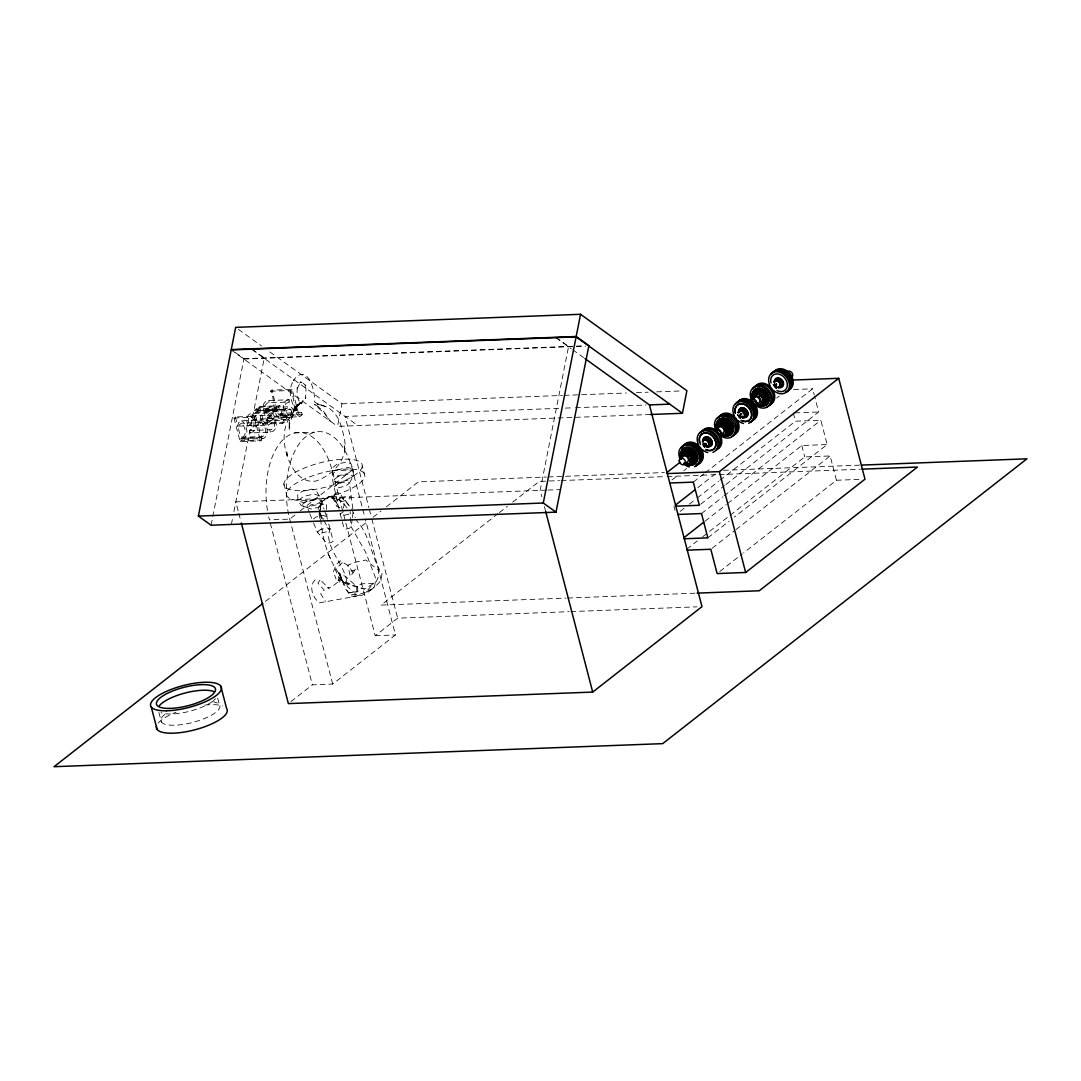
<?xml version="1.0" encoding="UTF-8"?>
<svg xmlns="http://www.w3.org/2000/svg" width="1081" height="1081" viewBox="0 0 1081 1081"><rect width="100%" height="100%" fill="white"/><g stroke="black" fill="none" stroke-linecap="round" stroke-linejoin="round"><path stroke-width="0.75" stroke-dasharray="5 3.75" d="M318.125 509.408C318.557 505.597 321.408 503.26 319.665 509.381M357.176 591.834C353.919 581.551 367.621 583.983 373.513 583.227L366.094 592.104L359.378 594.28L351.798 594.658L348.231 592.901L357.176 591.834L353.568 591.969L347.177 586.388C347.163 567.43 329.502 554.161 328.394 535.081L329.583 530.69L323.476 519.961M271.209 412.766C265.94 414.145 266.845 421.347 268.129 425.374L247.846 426.144C246.563 422.117 245.644 414.915 250.927 413.537L272.088 412.969L275.101 417.252L276.331 424.617A7.432 4.108 87.8 0 1 275.209 428.995L273.574 430.954L270.372 432.157L250.076 432.927L249.495 430.684L253.792 428.225L254.049 421.293L286.978 420.104L287.992 419.32L287.641 416.739L289.613 417.752C294.424 416.942 294.775 407.902 290.14 406.767L269.858 407.537L265.426 409.861L264.859 405.591L267.358 402.889L289.235 402.024L289.154 399.767L268.872 400.538C258.467 401.578 265.642 415.536 266.683 420.874L267.696 420.077L287.992 419.32M315.139 579.916C308.301 586.105 312.909 598.171 319.436 602.86L354.879 596.455L355.217 593.091L348.541 592.523L346.866 590.185M352.217 519.069L351.23 526.839L349.393 528.271L345.825 529.082L344.096 528.474L339.042 509.719M352.406 517.515L353.203 511.299L349.406 483.153L353.244 476.005L353.298 469.262L350.879 463.681L346.325 462.06L336.975 464.208L332.164 467.965L332.759 480.694L338.718 508.178M319.638 510.489C321.746 532.365 325.232 555.012 339.015 573.416L338.272 572.173L344.204 584.389L338.988 573.335L339.312 571.876L343.163 582.119C341.893 575.038 333.34 588.78 327.462 587.848M339.218 582.24L338.988 573.335L345.974 589.51L350.933 595.888C359.878 598.144 368.229 592.874 374.512 587.024L375.796 578.632L365.837 552.634L350.974 526.352L350.176 511.529M320.017 507.786L320.881 502.787L328.651 496.314L342.15 497.274L350.285 507.043M211.092 525.217L243.982 358.716L233.807 351.406M231.375 524.447L232.645 518.002M233.928 511.556L264.264 357.946L252.819 349.731M650.478 414.496L337.529 426.346L341.988 403.781L267.007 349.906M327.165 518.799L326.732 513.178M319.719 511.718L320.989 506.097M330.354 496.395L322.165 501.327L319.341 512.691L322.651 518.502M269.061 422.185L273.777 418.509L271.061 415.104L268.696 418.104L269.061 422.185L241.495 423.252C236.347 425.225 239.279 432.576 240.82 436.265A3.797 2.094 87.8 0 0 242.401 437.278L262.683 436.508C267.845 434.089 265.223 425.184 261.778 422.482C256.643 424.455 259.575 431.805 261.116 435.494A3.797 2.094 87.8 0 0 262.683 436.508M295.235 407.28L297.978 404.375L295.235 407.28L297.978 404.375L302.112 402.578L300.383 403.537L305.828 397.646L305.234 398.592L306.085 389.43L304.342 384.012L305.923 385.863L302.099 382.093L303.139 382.458L300.018 382.147L301.221 382.093L299.545 383.242L300.261 382.255L297.221 388.795L297.167 386.309L297.126 392.93L298.397 399.835L301.667 403.821L299.694 402.213L302.531 402.929C293.964 403.659 294.545 414.482 288.816 419.09C284.073 427.346 283.263 437.156 284.871 446.412C287.262 461.641 297.775 484.545 316.503 480.91C334.07 474.316 349.433 457.722 344.028 437.494C342.001 427.684 339.38 416.82 331.381 410.104C326.651 405.375 319.219 405.875 314.368 401.686C315.72 390.971 307.193 361.77 293.383 380.498L294.383 379.472C287.424 388.444 290.127 401.794 296.586 410.483L294.991 407.767L295.437 410.348L297.87 404.632L296.559 407.591L299.734 403.537L302.112 402.578L296.518 405.821L295.248 410.591L296.275 407.523L300.261 403.145L296.518 405.821C295.086 414.415 287.897 421.252 289.262 430.603L289.37 425.036L289.343 427.157C288.586 418.82 290.735 409.388 297.978 404.375L292.613 412.496L295.775 406.334L293.64 410.145M301.626 412.537L281.33 413.307L281.911 415.509C272.453 424.468 274.75 392.227 270.439 391.241L271.844 390.146L292.127 389.376L298.41 412.983L299.707 414.131L301.626 412.537L302.194 414.739L299.68 416.726L279.384 417.496M319.908 580.186L317.922 583.132L324.219 590.104L320.679 593.712L325.422 601.374M343.231 508.097C346.406 502.489 339.38 485.464 333.272 496.179C334.515 499.99 337.056 504.449 339.231 508.056M281.33 413.307L279.425 414.901L278.114 413.753L271.844 390.146M282.803 423.374L284.168 422.306L279.83 405.672L278.709 406.551L279.29 409.807L276.52 408.172L256.224 408.942L254.332 410.375L255.13 412.564L257.183 411.185L277.466 410.415L279.709 412.361L282.803 423.374L262.521 424.13L259.413 413.131L257.183 411.185M255.13 412.564L275.412 411.793L277.466 410.415M342.326 562.647L335.259 569.579L339.326 578.294L345.677 583.754L364.351 589.05L376.012 582.146L377.972 577.835L378.89 570.552L365.837 560.026L355.311 562.242L347.812 565.228L350.339 576.511L356.176 568.309L354.73 570.092L347.839 571.917M261.224 437.562L261.548 439.994L260.44 440.859L240.144 441.629L233.996 418.023L235.361 416.955L255.656 416.185L258.048 425.306A6.27 3.473 87.8 0 1 259.399 421.482C266.885 416.455 270.628 436.859 262.899 438.535L242.603 439.305L240.928 438.332L261.224 437.562L262.899 438.535M256.224 408.942L259.008 410.577L258.427 407.321L259.548 406.442L279.83 405.672M235.361 416.955L237.752 426.076A6.27 3.473 87.8 0 1 239.104 422.252L241.644 420.766L261.926 419.996M233.996 418.023L254.292 417.252L255.656 416.185M273.777 418.509L253.481 419.279L248.779 422.955L248.4 418.86L250.778 415.874L271.061 415.104M270.439 391.241L290.735 390.471L292.127 389.376M247.846 426.144L254.049 421.293M267.696 420.077L267.426 417.455L287.708 416.685M240.144 441.629L241.252 440.764L261.548 439.994M262.521 424.13L263.872 423.076L284.168 422.306M268.129 425.374L274.344 420.523L274.452 426.59L271.426 429.643L249.495 430.684M294.964 515.015L289.722 519.11L269.439 519.88A62.982 34.781 87.8 0 1 268.696 516.826M300.194 510.921L353.298 469.262L348.136 467.424L337.515 469.857L332.056 474.127L337.218 475.964L347.852 473.532M313.544 518.934L315.99 517.029L323.111 515.394L326.584 516.623L322.922 519.488M343.393 511.678L340.002 514.326L343.218 515.461L349.812 513.948L352.068 512.191M265.413 601.414L367.783 521.38M373.094 517.218L381.066 510.989M386.39 506.827L418.293 481.883L546.432 477.018M498.057 513.61L381.053 605.103L565.958 598.09M499.395 512.57L507.367 506.327M512.691 502.179L539.27 481.383L559.445 480.613M290.911 701.637L312.409 684.827L332.691 684.057L395.484 634.952L365.283 519.002M267.466 510.502A62.982 34.781 87.8 0 1 288.249 435.616A62.982 34.781 87.8 0 1 332.232 470.775L375.202 635.723L397.659 618.17L569.147 611.67M738.418 416.644L742.404 413.523M671.936 479.978L677.233 475.829M683.868 470.64L686.516 468.573M776.671 398.065L779.32 395.997M693.313 482.126L703.92 473.829M705.244 472.789L812.642 388.809L814.25 394.984M697.853 487.585L715.082 474.113M680.125 511.408L684.097 508.3M689.394 504.151L696.029 498.963M697.353 497.936L718.568 481.342M719.892 480.302L795.467 421.212L820.83 420.252L827.168 444.561L734.35 517.137M700.677 504.246L724.54 485.585M725.864 484.545L818.668 411.983L814.655 396.538M701.501 513.556L722.716 496.963M724.04 495.936L820.83 420.252M705.015 521.204L726.229 504.624M727.554 503.584L801.805 445.521L827.168 444.561M686.773 549.189L697.38 540.892M702.677 536.757L804.764 456.925L830.127 455.966L836.464 480.261L743.647 552.823M707.839 537.865L729.053 521.285M712.122 548.229L734.675 530.609M735.999 529.568L830.127 455.966M719.784 571.498L742.323 553.864M366.094 592.104L374.512 587.024M265.426 409.861L285.708 409.091L290.14 406.767M265.926 411.631L268.791 409.861L270.723 410.402L271.385 414.199L269.101 416.469L267.034 415.05L265.926 411.631L286.208 410.861L290.194 409.01L291.586 411.01L291.275 414.388L289.384 415.699L269.101 416.469M369.58 590.55L375.039 586.807L380.877 580.767L381.985 573.714C370.797 557.228 370.688 535.473 356.406 520.529M322.165 501.327L324.692 499.814M276.52 408.172L274.615 409.604L275.412 411.793M242.401 437.278C247.563 434.859 244.941 425.955 241.495 423.252M354.879 596.455L359.514 595.05L358.122 593.347L357.514 587.267L345.204 576.173L339.556 574.565L338.988 573.335M313.882 500.084L303.261 502.516L298.099 500.679L297.586 495.003L302.396 491.247L311.747 489.098L316.287 490.72L321.625 500.719L323.908 508.948M267.426 417.455L269.318 418.523C274.142 417.712 274.493 408.659 269.858 407.537M250.076 432.927L253.278 431.724L254.927 429.765A7.432 4.108 87.8 0 0 256.035 425.387L254.17 416.482L250.927 413.537M242.603 439.305C249.562 436.643 247.103 423.847 241.644 420.766M289.235 402.024L285.56 403.659L285.708 409.091M289.154 399.767C278.763 400.808 285.938 414.766 286.978 420.104M243.982 358.716L574.835 346.177M576.403 346.123L584.199 345.825M243.914 359.068L574.768 346.528M576.322 346.474L585.686 346.123M341.988 403.781L562.39 395.43M564.079 395.376L626.331 393.011M636.425 392.633L648.195 392.187M656.613 391.863L681.841 390.903M258.427 407.321L278.709 406.551M793.616 389.538L812.642 388.809M254.332 410.375L290.194 409.01M259.008 410.577L279.357 409.753M270.723 410.402L291.005 409.631M279.425 414.901L299.707 414.131M281.911 415.509L302.194 414.739M269.318 418.523L289.613 417.752M558.647 408.348L345.109 416.442L368.837 507.543M565.363 408.091L573.768 407.78M575.457 407.713L646.073 405.037M237.658 426.157L258.048 425.306M794.9 412.874L818.668 411.983M294.383 432.981L314.666 432.211M261.143 437.616L240.86 438.386L241.252 440.764M332.232 470.775L352.514 470.005L362.311 507.57M548.121 476.964L664.45 472.546M723.459 470.316L860.03 465.141M561.134 480.559L665.342 476.599M667.018 476.545L717.446 474.627M719.122 474.573L860.314 469.222M546.405 490.125L235.834 501.881L238.374 511.651M547.959 490.058L560.444 489.585M836.464 480.261L859.949 479.369M567.633 598.036L695.38 593.185M570.836 611.603L696.934 606.833M375.202 635.723L395.484 634.952M299.68 416.726C291.667 412.077 295.572 397.457 290.735 390.471M289.384 415.699L287.316 414.28L286.208 410.861M353.082 585.334L364.351 589.05M328.651 496.314L340.961 500.611L349.122 510.273M319.341 495.814L314.179 493.99L303.545 496.422L298.099 500.679L301.153 505.408L311.058 509.029L318.49 507.327L322.314 504.341L318.692 503.057L311.26 504.759L307.436 507.746L309.274 512.299M250.778 415.874L253.481 419.279M320.935 404.835L325.516 406.578M555.877 337.286L568.592 346.42L540.162 490.355L541.851 496.868M555.81 337.637L571.268 348.744M572.633 349.731L583.605 357.608M238.374 329.327L261.548 345.988M251.481 349.163L357.825 425.576M231.199 349.933L337.529 426.346M321.8 581.335L329.232 588.929M353.338 572.849L348.028 565.485L340.272 560.836L336.259 564.512L333.353 571.795L336.015 578.984M345.771 501.179L350.73 507.651M328.394 554.269L331.11 560.08M313.571 522.934L317.314 532.055L326.07 542.554L327.813 543.175L331.381 542.365L333.205 540.932L327.57 519.731M351.73 508.935L355.23 517.637M309.882 513.813L312.328 519.88M324.449 510.489L326.584 516.623M793.319 412.942L795.467 421.212M801.805 445.521L804.764 456.925M673.99 506.246L675.057 510.381M544.405 506.624L545.675 511.502M362.27 465.979A40.362 12.472 -14.6 0 1 302.964 490.679A40.362 12.472 -14.6 0 1 304.031 468.181A40.362 12.472 -14.6 0 1 362.27 465.979L364.851 475.856A40.362 12.472 -14.6 0 1 305.531 500.571A40.362 12.472 -14.6 0 1 306.599 478.072A40.362 12.472 -14.6 0 1 364.851 475.856M369.256 509.165L371.378 517.299M371.81 518.934L397.659 618.17M362.73 509.205L364.851 517.367M283.898 483.923L286.479 493.801M269.777 429.914L270.372 432.157M332.691 684.057L289.722 519.11A62.982 34.781 87.8 0 1 306.031 436.589A62.982 34.781 87.8 0 1 352.514 470.005M259.548 406.442L263.872 423.076M254.292 417.252L260.44 440.859M270.291 523.136L312.409 684.827M238.806 513.272L240.914 521.407M217.686 698.218L219.348 704.623M158.907 712.42L161.407 722.027M320.111 513.191L321.314 518.745M320.611 513.772L321.638 518.569M318.963 513.705L320.003 518.975M326.597 509.583L326.232 503.422L320.422 505.097L319.314 509.435M268.872 400.538L268.953 402.794M158.218 723.094A36.538 11.283 -14.6 0 1 176.054 712.217M204.863 705.069A36.538 11.283 -14.6 0 1 222.497 705.907M212.538 701.731A30.444 9.405 -14.6 0 1 211.795 714.987A30.444 9.405 -14.6 0 1 171.96 725.216A30.444 9.405 -14.6 0 1 165.758 713.73M215.484 698.65A30.444 9.405 -14.6 0 1 213.416 700.677M212.092 701.704A30.444 9.405 -14.6 0 1 161.001 712.622M777.158 387.457A3.594 2.784 52 0 1 773.982 383.485M776.726 384.579A3.594 2.784 52 0 1 776.226 383.796A3.594 2.784 52 0 0 776.847 384.485M777.307 387.16A4.756 3.675 52 0 1 774.334 383.444A9.661 7.472 52 0 0 777.347 387.363M776.942 386.687A3.594 2.784 52 0 1 774.699 383.877M777.158 387.741A3.905 3.027 52 0 1 773.712 383.417M776.901 386.025A4.756 3.675 52 0 1 775.361 384.106M776.172 388.268A9.607 7.445 52 0 1 773.064 384.377M776.942 384.444A5.229 4.054 52 0 1 776.212 383.296M776.915 386.201A5.283 4.094 52 0 1 775.212 384.052M776.604 388.755A11.999 9.297 52 0 1 772.726 383.904M775.834 385.377A9.661 7.472 52 0 1 774.469 383.269M776.293 388.174A9.607 7.445 52 0 1 773.185 384.282A9.607 7.445 52 0 0 776.415 388.079M740.62 417.117A3.594 2.784 52 0 1 738.701 415.158M741.782 415.118A3.594 2.784 52 0 1 740.62 413.672M740.58 416.455A4.756 3.675 52 0 1 739.039 414.536M740.458 416.144A3.594 2.784 52 0 1 739.309 414.699M740.553 417.374A3.905 3.027 52 0 1 738.472 415.239M737.337 414.347A9.607 7.445 52 0 0 740.444 418.239A9.607 7.445 52 0 1 738.823 416.361M742.282 415.28A5.229 4.054 52 0 1 740.593 413.172A5.283 4.094 52 0 0 741.417 414.253M740.336 418.333A9.607 7.445 52 0 1 737.228 414.442M741.215 414.401A5.229 4.054 52 0 1 740.485 413.266M740.769 418.82A11.999 9.297 52 0 1 738.58 416.59A11.999 9.297 52 0 0 740.877 418.725M740.688 418.05A9.607 7.445 52 0 1 738.945 416.266M741.539 414.158A5.283 4.094 52 0 1 740.796 412.996M705.717 446.507A3.594 2.784 52 0 1 702.664 443.399M706.825 444.71A3.594 2.784 52 0 1 704.907 442.751M705.866 446.21A4.756 3.675 52 0 1 703.326 443.629M705.501 445.737A3.594 2.784 52 0 1 703.258 442.926M705.717 446.791A3.905 3.027 52 0 1 702.758 444.332M705.461 445.088A4.756 3.675 52 0 1 703.92 443.156M704.853 447.237A9.607 7.445 52 0 1 703.109 445.453A9.607 7.445 52 0 0 704.974 447.142M705.353 445.345A5.283 4.094 52 0 1 703.65 443.21M705.474 445.25A5.283 4.094 52 0 1 703.772 443.115M704.609 447.426A9.607 7.445 52 0 1 702.866 445.642M705.501 443.494A5.229 4.054 52 0 0 706.461 444.467A5.229 4.054 52 0 1 705.623 443.399A5.283 4.094 52 0 0 706.663 444.318M706.785 444.223A5.283 4.094 52 0 1 705.825 443.251M287.019 451.966L287.114 455.425L287.019 451.966M344.407 449.466L344.312 445.831L344.393 449.52M332.353 497.017L336.677 506.313L340.056 507.881L338.664 506.867L333.502 496.652L336.272 493.395L332.353 497.017M339.326 578.294L338.015 580.159L351.176 584.686L339.326 578.294M306.409 501.3L301.153 505.408L306.126 507.178L316.368 504.841L321.625 500.719L316.652 498.963L306.409 501.3M338.015 476.586L332.759 480.694L337.731 482.464L347.974 480.126L353.244 476.005L348.258 474.235L338.015 476.586M338.367 483.572L334.542 486.558L338.164 487.842L345.596 486.139L349.406 483.153L345.798 481.869L338.367 483.572M340.772 497.652L337.11 500.503L340.569 501.733L347.704 500.111L351.352 497.246L347.893 496.017L340.772 497.652M320.706 529.406L317.314 532.055L320.53 533.203L327.124 531.69L330.516 529.041L327.313 527.893L320.706 529.406M320.422 405.064L317.192 403.902L320.422 405.064M317.909 406.429L314.436 404.321L324.503 413.483L330.435 421.468L324.111 412.118L317.909 406.429"/><path stroke-width="1.5" d="M198.377 516.083L231.199 349.933L576.105 336.867L682.435 413.28L686.894 390.714L580.551 314.301L235.658 327.367L231.266 349.582L576.173 336.515L588.888 345.65L555.999 512.151L211.092 525.217L198.377 516.083L543.284 503.016L555.999 512.151M543.284 503.016L576.105 336.867M576.173 336.515L580.551 314.301M262.764 603.495L54.05 766.699L662.707 743.633L1026.95 458.817L861.719 465.073M666.828 472.627L680.084 462.263M755.795 403.983A4.756 3.675 52 0 0 757.93 404.483L761.889 404.335L763.672 402.943L762.537 398.565M720.068 433.94A4.756 3.675 52 0 0 722.203 434.454L726.162 434.305L727.959 432.9L726.81 428.522M684.354 463.033A4.756 3.675 52 0 0 686.489 463.546L690.448 463.398L692.245 461.992L691.097 457.614M675.314 505.205L695.205 489.652M667.18 473.6L719.392 471.613L838.721 378.309L864.989 479.18L745.66 572.484L717.135 573.565L710.798 549.27L687.03 550.161M683.8 537.798L703.69 522.245M241.347 523.042L288.384 703.609L592.712 692.083L701.988 606.644L649.438 404.916L584.983 358.595M793.251 380.039L838.721 378.309M649.438 404.916L669.72 404.145M761.038 403.037L763.672 402.943M650.478 414.496L682.435 413.28M725.31 433.008L727.959 432.9M862.003 469.154L917.472 467.046L759.254 590.767L697.056 593.131M669.531 483.018L693.313 482.126L699.353 505.286L675.571 506.192M677.719 514.461L701.501 513.556L707.839 537.865L684.057 538.77M761.889 404.335L760.74 399.956A4.756 3.675 52 0 0 756.173 395.754A4.756 3.675 52 0 0 752.66 399.119M726.162 434.305L725.027 429.927A4.756 3.675 52 0 0 719.919 425.698A4.756 3.675 52 0 0 717.095 430.224M719.392 471.613L745.66 572.484M690.448 463.398L689.3 459.02A4.756 3.675 52 0 0 684.205 454.79A4.756 3.675 52 0 0 681.381 459.317M545.675 511.502L592.712 692.083M220.767 686.07L226.605 708.487A36.538 11.283 -14.6 0 1 194.283 729.959A36.538 11.283 -14.6 0 1 156.448 726.5M151.245 706.96L157.083 729.378M159.448 705.596A30.444 9.405 -14.6 0 1 185.432 692.921A30.444 9.405 -14.6 0 1 213.93 691.61M786.927 372.161A3.594 2.784 52 0 1 791.495 372.31A3.594 2.784 52 0 1 791.887 377.228M750.687 401.7A3.594 2.784 52 0 1 754.943 399.754A3.594 2.784 52 0 1 756.038 405.253M774.374 381.971A3.594 2.784 52 0 1 779.266 382.471A3.594 2.784 52 0 1 778.712 387.39M778.833 379.593A3.594 2.784 52 0 1 779.644 379.904M781.063 381.066A3.594 2.784 52 0 1 781.563 381.863M774.172 382.309A4.756 3.675 52 0 1 778.225 379.026A4.756 3.675 52 0 1 782.414 384.282A4.756 3.675 52 0 1 778.374 387.552M774.672 382.201A3.594 2.784 52 0 1 779.86 382.012A3.594 2.784 52 0 1 778.563 387.066M774.131 381.769A3.905 3.027 52 0 1 779.752 382.742A3.905 3.027 52 0 1 778.036 387.822M774.901 380.769A4.756 3.675 52 0 1 781.752 380.512A4.756 3.675 52 0 1 780.036 387.201M755.376 386.62A11.945 9.243 52 0 1 771.618 388.309A11.945 9.243 52 0 1 769.78 404.645M754.173 387.566A11.945 9.243 52 0 1 770.429 389.241A11.945 9.243 52 0 1 768.577 405.591M752.741 388.687A11.945 9.243 52 0 1 768.983 390.363A11.945 9.243 52 0 1 767.145 406.699M751.741 400.335A11.945 9.243 52 0 1 758.619 386.147A11.945 9.243 52 0 1 770.834 401.429A11.945 9.243 52 0 1 755.605 405.159M752.295 395.133A9.594 7.432 52 0 1 759.727 388.376A9.594 7.432 52 0 1 768.78 397.592A9.594 7.432 52 0 1 762.916 405.956A9.594 7.432 52 0 0 768.888 397.497A9.594 7.432 52 0 0 759.848 388.282A9.594 7.432 52 0 0 752.417 395.038M755.849 396.457A3.594 2.784 52 0 1 756.335 395.903M759.335 395.781A3.594 2.784 52 0 1 760.092 396.295M754.052 391.876A8.499 6.581 52 0 1 766.253 393.97A8.499 6.581 52 0 1 762.524 405.037M753.214 392.525A8.499 6.581 52 0 1 764.767 393.727A8.499 6.581 52 0 1 763.456 405.348M752.39 394.281A8.499 6.581 52 0 1 763.902 392.998A8.499 6.581 52 0 1 763.335 405.443M751.619 398.889A8.499 6.581 52 0 1 757.916 390.876A8.499 6.581 52 0 1 766.037 401.037A8.499 6.581 52 0 1 756.93 405.524M754.579 397.632A4.756 3.675 52 0 1 759.159 394.511A4.756 3.675 52 0 1 762.7 400.673A4.756 3.675 52 0 0 759.281 394.416A4.756 3.675 52 0 0 754.7 397.538M752.998 398.835A6.837 5.297 52 0 1 758.078 392.376A6.837 5.297 52 0 1 764.618 400.565A6.837 5.297 52 0 1 757.268 404.172M753.119 398.74A6.837 5.297 52 0 1 758.186 392.281A6.837 5.297 52 0 1 764.74 400.47A6.837 5.297 52 0 1 757.389 404.091M761.2 392.2A6.851 5.31 52 0 1 762.645 393.16M763.497 397.903A4.905 3.797 52 0 1 763.537 400.173M753.457 396.632A6.878 5.324 52 0 1 753.633 395.078M753.673 399.362A3.594 2.784 52 0 1 756.727 396.889A3.594 2.784 52 0 1 759.902 400.862A3.594 2.784 52 0 1 756.849 403.335M778.955 379.512A3.594 2.784 52 0 1 779.766 379.809M781.171 380.985A3.594 2.784 52 0 1 781.685 381.769M770.104 385.958A11.999 9.297 52 0 1 777.023 371.702A11.999 9.297 52 0 1 789.292 387.052A11.999 9.297 52 0 1 773.982 390.809M771.104 374.256A11.999 9.297 52 0 1 787.427 375.945A11.999 9.297 52 0 1 785.576 392.362M770.996 383.039A9.621 7.445 52 0 1 778.131 373.958A9.621 7.445 52 0 1 787.333 385.471A9.621 7.445 52 0 1 777.009 390.552M774.428 381.634A5.283 4.094 52 0 1 778.536 377.918A5.283 4.094 52 0 1 783.509 382.985A5.283 4.094 52 0 1 780.279 387.593M771.226 374.161A11.999 9.297 52 0 1 787.549 375.85A11.999 9.297 52 0 1 785.698 392.268M772.415 373.229A11.999 9.297 52 0 1 788.738 374.918A11.999 9.297 52 0 1 786.887 391.336M773.739 372.202A11.999 9.297 52 0 1 790.062 373.891A11.999 9.297 52 0 1 788.198 390.309M786.509 371.391A8.432 6.527 52 0 1 792.062 379.999M788.63 373.594A4.689 3.621 52 0 1 790.143 375.485M751.673 401.578A3.594 2.784 52 0 1 756.092 402.632A3.594 2.784 52 0 1 756.173 407.186M715.041 430.86A3.594 2.784 52 0 1 719.581 429.995A3.594 2.784 52 0 1 720.311 435.224M744.106 416.455A3.594 2.784 52 0 1 742.242 417.509M738.35 412.631A3.594 2.784 52 0 1 738.647 411.929M739.134 411.388A3.594 2.784 52 0 1 742.89 411.78A3.594 2.784 52 0 1 744.404 415.753M740.566 410.442A3.594 2.784 52 0 1 741.039 409.888M744.039 409.78A3.594 2.784 52 0 1 744.795 410.28M738.458 412.266A4.756 3.675 52 0 1 742.85 409.104A4.756 3.675 52 0 1 746.633 414.969A4.756 3.675 52 0 1 741.58 417.117M743.579 416.888A3.594 2.784 52 0 1 742.025 416.955M739.242 411.469A3.594 2.784 52 0 1 743.823 411.618A3.594 2.784 52 0 1 744.214 416.536M738.08 412.496A3.905 3.027 52 0 1 743.728 412.293A3.905 3.027 52 0 1 742.309 417.793M739.053 411.807A4.756 3.675 52 0 1 743.458 408.632A4.756 3.675 52 0 1 747.241 414.509A4.756 3.675 52 0 1 742.174 416.658M719.649 416.59A11.945 9.243 52 0 1 735.891 418.279A11.945 9.243 52 0 1 734.053 434.616M718.46 417.523A11.945 9.243 52 0 1 734.702 419.212A11.945 9.243 52 0 1 732.85 435.548M717.135 418.563A11.945 9.243 52 0 1 733.377 420.239A11.945 9.243 52 0 1 731.54 436.575M716.014 430.292A11.945 9.243 52 0 1 722.905 416.104A11.945 9.243 52 0 1 735.107 431.387A11.945 9.243 52 0 1 719.878 435.13M716.811 422.941A9.594 7.432 52 0 1 730.661 422.414A9.594 7.432 52 0 1 727.189 435.927M716.933 422.847A9.594 7.432 52 0 1 730.783 422.32A9.594 7.432 52 0 1 727.31 435.832M721.365 425.414A3.594 2.784 52 0 1 722.919 425.36M723.73 425.657A3.594 2.784 52 0 1 724.486 426.171M725.135 426.833A3.594 2.784 52 0 1 725.648 427.617M725.973 428.468A3.594 2.784 52 0 1 726.094 429.333M717.622 423.509A8.499 6.581 52 0 1 729.135 422.212A8.499 6.581 52 0 1 728.567 434.67M716.784 424.157A8.499 6.581 52 0 1 729.04 423.698A8.499 6.581 52 0 1 725.959 435.657M716.662 424.252A8.499 6.581 52 0 1 728.918 423.793A8.499 6.581 52 0 1 725.851 435.751M715.892 428.846A8.499 6.581 52 0 1 722.189 420.833A8.499 6.581 52 0 1 730.324 431.008A8.499 6.581 52 0 1 721.203 435.494M726.973 430.643A4.756 3.675 52 0 0 723.959 424.725A4.756 3.675 52 0 0 718.973 426.522A4.756 3.675 52 0 1 724.081 424.63A4.756 3.675 52 0 1 727.094 430.549M717.271 428.806A6.837 5.297 52 0 1 722.351 422.347A6.837 5.297 52 0 1 729.013 430.441A6.837 5.297 52 0 1 721.662 434.049M721.54 434.143A6.837 5.297 52 0 0 728.891 430.535A6.837 5.297 52 0 0 722.351 422.347A6.837 5.297 52 0 0 717.392 428.711M720.095 424.847A4.905 3.797 52 0 1 720.743 424.103M719.973 424.941A4.905 3.797 52 0 1 720.622 424.198M722.513 423.509A4.905 3.797 52 0 1 723.608 423.63M727.77 427.873A4.905 3.797 52 0 1 727.81 430.143M718.041 428.522A3.594 2.784 52 0 1 723.23 428.333A3.594 2.784 52 0 1 721.919 433.386M743.485 423.468A11.999 9.297 52 0 1 738.255 420.779M734.377 415.928A11.999 9.297 52 0 1 737.918 402.132A11.999 9.297 52 0 1 754.335 403.862A11.999 9.297 52 0 1 752.471 420.279M737.918 402.132A11.999 9.297 52 0 1 752.2 409.469A11.999 9.297 52 0 1 748.647 423.266M736.999 402.389A11.999 9.297 52 0 1 752.619 407.186A11.999 9.297 52 0 1 749.849 422.333M735.269 412.996A9.621 7.445 52 0 1 742.404 403.929A9.621 7.445 52 0 1 751.606 415.442A9.621 7.445 52 0 1 741.282 420.523M738.891 412.861A5.283 4.094 52 0 1 742.809 407.875A5.283 4.094 52 0 1 747.863 414.212A5.283 4.094 52 0 1 742.188 416.996M735.391 412.915A9.621 7.445 52 0 1 742.525 403.835A9.621 7.445 52 0 1 751.727 415.347A9.621 7.445 52 0 1 741.404 420.428M738.823 411.51A5.283 4.094 52 0 1 743.728 407.983A5.283 4.094 52 0 1 747.93 414.509A5.283 4.094 52 0 1 742.309 416.901M735.499 404.132A11.999 9.297 52 0 1 751.822 405.821A11.999 9.297 52 0 1 749.971 422.239M738.309 401.362A11.999 9.297 52 0 1 753.011 404.889A11.999 9.297 52 0 1 753.281 420.117A11.999 9.297 52 0 0 752.092 403.618A11.999 9.297 52 0 0 736.81 403.105M752.565 402.537A8.432 6.527 52 0 1 755.281 405.943M753.754 404.429A4.689 3.621 52 0 1 754.416 405.456M715.96 430.67A3.594 2.784 52 0 1 720.365 431.724A3.594 2.784 52 0 1 720.459 436.278M702.636 441.724A3.594 2.784 52 0 1 707.825 441.534A3.594 2.784 52 0 1 706.528 446.602M704.731 439.629A3.594 2.784 52 0 1 705.204 439.075M708.204 438.967A3.594 2.784 52 0 1 708.96 439.467M709.622 440.129A3.594 2.784 52 0 1 710.122 440.913M702.745 441.359A4.756 3.675 52 0 1 706.785 438.089A4.756 3.675 52 0 1 710.974 443.332A4.756 3.675 52 0 1 706.933 446.615M703.528 440.562A3.594 2.784 52 0 1 708.933 441.859A3.594 2.784 52 0 1 706.312 446.048M702.366 441.589A3.905 3.027 52 0 1 708.014 441.386A3.905 3.027 52 0 1 706.596 446.885M703.339 440.899A4.756 3.675 52 0 1 707.731 437.724A4.756 3.675 52 0 1 711.528 443.602A4.756 3.675 52 0 1 706.461 445.75M680.3 459.384A11.945 9.243 52 0 1 683.827 445.669A11.945 9.243 52 0 1 700.177 447.372A11.945 9.243 52 0 1 698.34 463.708M682.733 446.615A11.945 9.243 52 0 1 698.988 448.304A11.945 9.243 52 0 1 697.137 464.641A11.945 9.243 52 0 0 698.867 448.399A11.945 9.243 52 0 0 682.624 446.71M681.422 447.642A11.945 9.243 52 0 1 697.664 449.331A11.945 9.243 52 0 1 695.826 465.668M681.3 447.737A11.945 9.243 52 0 1 697.542 449.426A11.945 9.243 52 0 1 695.705 465.762M689.354 466.897A11.945 9.243 52 0 1 684.165 464.222M683.827 445.669A11.945 9.243 52 0 1 698.042 452.966A11.945 9.243 52 0 1 694.515 466.695M681.098 452.034A9.594 7.432 52 0 1 690.462 448.047A9.594 7.432 52 0 1 697.475 458.912A9.594 7.432 52 0 1 689.327 464.789M681.219 451.939A9.594 7.432 52 0 1 690.583 447.953A9.594 7.432 52 0 1 697.583 458.83A9.594 7.432 52 0 1 689.448 464.695M685.651 454.506A3.594 2.784 52 0 1 687.205 454.452M688.002 454.75A3.594 2.784 52 0 1 689.921 456.709M681.908 452.601A8.499 6.581 52 0 1 693.421 451.304A8.499 6.581 52 0 1 692.853 463.763M681.071 453.25A8.499 6.581 52 0 1 689.354 449.737A8.499 6.581 52 0 1 695.556 459.344A8.499 6.581 52 0 1 688.354 464.546M680.949 453.344A8.499 6.581 52 0 1 689.232 449.818A8.499 6.581 52 0 1 695.434 459.439A8.499 6.581 52 0 1 688.232 464.641M680.179 457.939A8.499 6.581 52 0 1 687.124 450.061A8.499 6.581 52 0 1 694.407 461.357A8.499 6.581 52 0 1 683.692 463.398M683.138 455.709A4.756 3.675 52 0 1 688.138 453.898A4.756 3.675 52 0 1 691.137 459.83M681.557 457.898A6.837 5.297 52 0 1 686.638 451.439A6.837 5.297 52 0 1 693.178 459.628A6.837 5.297 52 0 1 685.827 463.236M681.679 457.804A6.837 5.297 52 0 1 686.746 451.345A6.837 5.297 52 0 1 693.299 459.533A6.837 5.297 52 0 1 685.949 463.141M683.381 455.52A4.756 3.675 52 0 1 688.367 453.723A4.756 3.675 52 0 1 691.381 459.641M684.368 453.939A4.905 3.797 52 0 1 685.03 453.196M692.178 456.871A4.905 3.797 52 0 1 692.218 459.141M682.314 457.614A3.594 2.784 52 0 1 687.502 457.425A3.594 2.784 52 0 1 686.205 462.479M707.758 452.561A11.999 9.297 52 0 1 702.542 449.872M698.664 445.021A11.999 9.297 52 0 1 702.204 431.224A11.999 9.297 52 0 1 716.487 438.562A11.999 9.297 52 0 1 712.933 452.358M699.664 433.319A11.999 9.297 52 0 1 714.946 433.832A11.999 9.297 52 0 1 716.257 450.236M699.556 442.088A9.621 7.445 52 0 1 706.69 433.022A9.621 7.445 52 0 1 715.892 444.534A9.621 7.445 52 0 1 705.569 449.601M703.163 441.953A5.283 4.094 52 0 1 707.096 436.967A5.283 4.094 52 0 1 712.149 443.291A5.283 4.094 52 0 1 706.474 446.088M700.556 444.277A9.621 7.445 52 0 1 705.393 432.846A9.621 7.445 52 0 1 716.027 443.696A9.621 7.445 52 0 1 705.677 449.52M703.109 440.602A5.283 4.094 52 0 1 708.001 437.075A5.283 4.094 52 0 1 712.217 443.602A5.283 4.094 52 0 1 706.582 445.994M701.096 432.197A11.999 9.297 52 0 1 716.379 432.711A11.999 9.297 52 0 1 717.689 449.115M702.299 431.265A11.999 9.297 52 0 1 717.581 431.778A11.999 9.297 52 0 1 718.892 448.169M715.068 430.454A8.432 6.527 52 0 1 716.852 431.63M718.379 433.197A8.432 6.527 52 0 1 719.568 435.035M718.041 433.522A4.689 3.621 52 0 1 718.703 434.548M690.502 460.844C690.745 463.938 692.164 459.195 690.502 460.844M726.216 431.751C726.473 434.846 727.864 430.076 726.216 431.751M761.943 401.781C762.24 404.916 763.524 400.065 761.943 401.781M166.393 710.798A36.538 11.283 -14.6 0 0 221.402 688.948A36.538 11.283 -14.6 0 0 170.217 689.8A36.538 11.283 -14.6 0 0 166.393 710.798M169.663 708.42A30.444 9.405 -14.6 0 0 215.497 690.219A30.444 9.405 -14.6 0 0 172.838 690.921A30.444 9.405 -14.6 0 0 169.663 708.42M679.246 460.763A3.594 2.784 52 0 0 683.962 464.668A3.594 2.784 52 0 0 683.868 459.087A3.594 2.784 52 0 0 679.246 460.763"/></g></svg>
